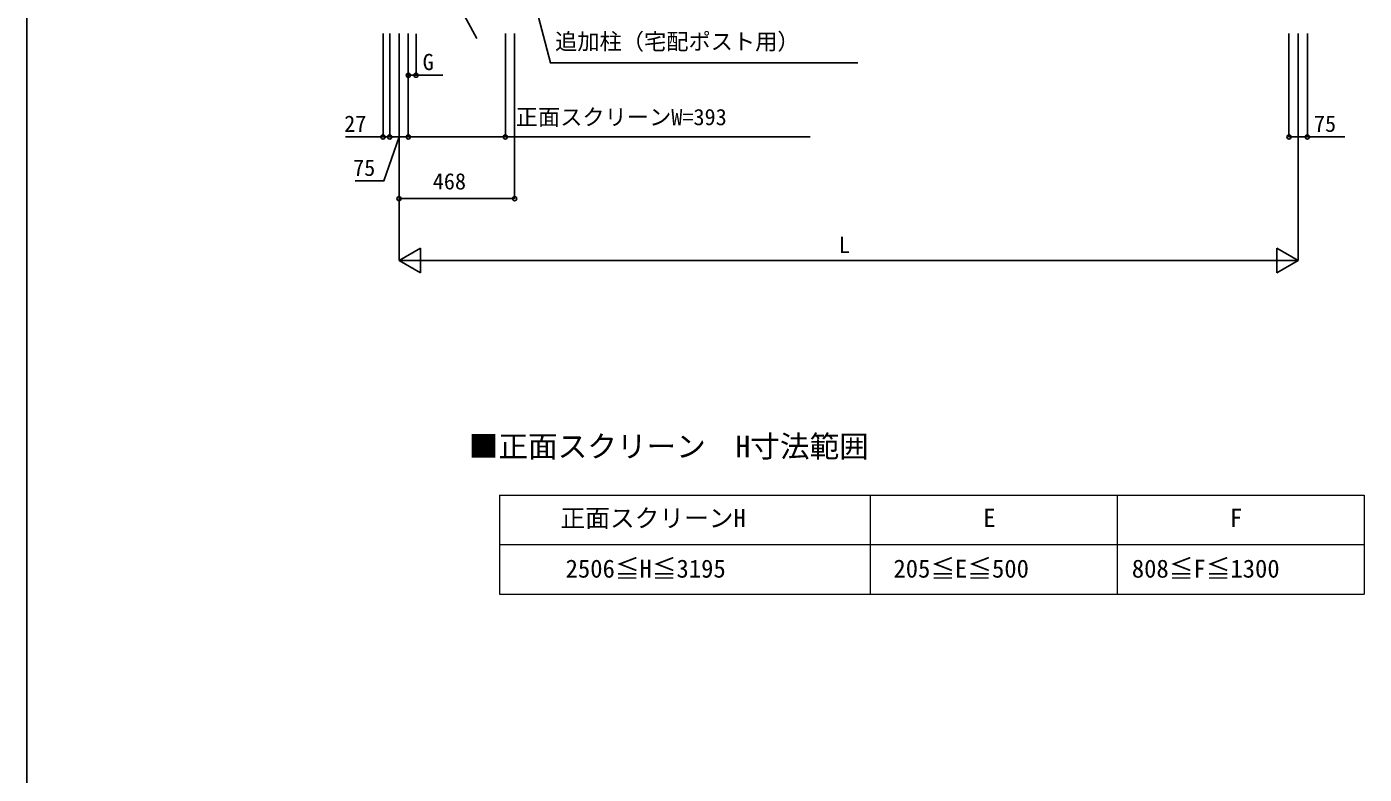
# Model space of a CAD drawing. Units: millimetres, scale not verified. Extents: x -6125 to 6125, y -9097 to 9042.
# Drawn here: x -6125 to -711, y -28 to 3000 of the extents above; entities that cross this region are included whole.
import ezdxf
from ezdxf.enums import TextEntityAlignment as Align

# ---------------------------------------------------------------- set-up
doc = ezdxf.new("R2010")
doc.units = ezdxf.units.MM
doc.header["$LTSCALE"] = 50
doc.layers.add('0-1_TABLE1', color=7, linetype='Continuous', lineweight=18)
for name, color, linetype in [('0-2_USER1', 3, 'Continuous'), ('0-6_YKK_A1', 4, 'Continuous'), ('0-7_YKK_D', 6, 'Continuous'), ('0-8_YKK_ZWAK', 7, 'Continuous')]:
    doc.layers.add(name, color=color, linetype=linetype)
doc.styles.add('ＭＳ ゴシック', font='')
doc.styles.get('ＭＳ ゴシック').set_extended_font_data('MS Gothic')

msp = doc.modelspace()

# ---------------------------------------------------------------- linework, layer by layer
at = {"layer": '0-1_TABLE1'}
for p, q in [((-4210.8, 1102.32), (-710.8, 1102.32)), ((-4210.8, 1102.32), (-4210.8, 702.32)), ((-2710.8, 1102.32), (-2710.8, 702.32)), ((-1710.8, 1102.32), (-1710.8, 702.32)), ((-4210.8, 902.32), (-710.8, 902.32)), ((-4210.8, 702.32), (-710.8, 702.32))]:
    msp.add_line(p, q, dxfattribs=at)
msp.add_lwpolyline([(-710.8, 1102.32), (-710.8, 902.32), (-710.8, 702.32)], dxfattribs=at)
at = {"layer": '0-6_YKK_A1'}
msp.add_line((-4302.95, 2951.81), (-4580.11, 3466.31), dxfattribs=at)
at = {"layer": '0-7_YKK_D'}
for p, q in [((-4682.61, 2972.31), (-4682.61, 2552.31)), ((-4655.61, 2972.31), (-4655.61, 2552.31)), ((-4655.61, 2972.31), (-4655.61, 2552.31)), ((-4618.11, 2972.31), (-4618.11, 2302.31)), ((-4618.11, 2972.31), (-4618.11, 2052.31)), ((-4580.61, 2972.31), (-4580.61, 2552.31)), ((-4580.61, 2972.31), (-4580.61, 2552.31)), ((-4580.61, 2971.31), (-4580.61, 2802.31)), ((-4549.11, 2971.31), (-4549.11, 2802.31)), ((-4187.61, 2972.31), (-4187.61, 2552.31)), ((-4150.11, 2972.31), (-4150.11, 2302.31)), ((-1015.61, 2972.31), (-1015.61, 2552.31)), ((-978.11, 2972.31), (-978.11, 2052.31)), ((-940.61, 2972.31), (-940.61, 2552.31)), ((-4580.61, 2553.31), (-4655.61, 2553.31)), ((-4150.11, 2303.31), (-4618.11, 2303.31)), ((-4618.11, 2053.31), (-4531.51, 2103.31)), ((-4531.51, 2003.31), (-4531.51, 2103.31)), ((-978.11, 2053.31), (-1064.71, 2103.31)), ((-1064.71, 2103.31), (-1064.71, 2003.31)), ((-4618.11, 2053.31), (-4531.51, 2003.31)), ((-4618.11, 2053.31), (-4444.9, 2053.31)), ((-4518.11, 2053.31), (-1078.11, 2053.31)), ((-978.11, 2053.31), (-1151.31, 2053.31)), ((-978.11, 2053.31), (-1064.71, 2003.31))]:
    msp.add_line(p, q, dxfattribs=at)
for points in [[(-4135.09, 3353.31), (-4124.55, 3312.65), (-4005.52, 2853.31), (-2760.42, 2853.31)], [(-4580.61, 2803.31), (-4549.11, 2803.31), (-4440.38, 2803.31)], [(-4655.61, 2553.31), (-4682.61, 2553.31), (-4834.29, 2553.31)], [(-4618.11, 2553.31), (-4678.89, 2374.9), (-4796.06, 2374.9)], [(-4580.61, 2553.31), (-4187.61, 2553.31), (-2954.23, 2553.31)], [(-1015.61, 2553.31), (-940.61, 2553.31), (-789.44, 2553.31)]]:
    msp.add_lwpolyline(points, dxfattribs=at)
for centre in [(-4580.61, 2803.31), (-4549.11, 2803.31), (-4682.61, 2553.31), (-4655.61, 2553.31), (-4655.61, 2553.31), (-4580.61, 2553.31), (-4580.61, 2553.31), (-4187.61, 2553.31), (-1015.61, 2553.31), (-940.61, 2553.31), (-4618.11, 2303.31), (-4150.11, 2303.31)]:
    msp.add_circle(centre, 8.5, dxfattribs=at)
at = {"layer": '0-8_YKK_ZWAK'}
msp.add_line((-6125, 8752.6), (-6125, -9097.4), dxfattribs=at)

# ---------------------------------------------------------------- texts
at = {"layer": '0-1_TABLE1', "style": 'ＭＳ ゴシック'}
for s, p in [('正面スクリーンH', (-3964.21, 951.18)), ('E', (-2253.13, 952.32)), ('F', (-1254.83, 952.32)), ('2506≦H≦3195', (-3943.75, 746.63)), ('205≦E≦500', (-2616.76, 746.63)), ('808≦F≦1300', (-1651.71, 746.63))]:
    msp.add_text(s, height=73.31, dxfattribs=at).set_placement(p, align=Align.BOTTOM_LEFT)
at = {"layer": '0-2_USER1', "style": 'ＭＳ ゴシック'}
msp.add_text('■正面スクリーン\u3000H寸法範囲', height=87.98, dxfattribs=at).set_placement((-4336.02, 1229.82), align=Align.BOTTOM_LEFT)
at = {"layer": '0-7_YKK_D', "style": 'ＭＳ ゴシック'}
for s, p in [('追加柱（宅配ポスト用）', (-3986.33, 2886.78)), ('G', (-4522.49, 2804.11)), ('正面スクリーンW=393', (-4145.82, 2581.04)), ('27', (-4840.14, 2554.11)), ('75', (-914.5, 2554.11)), ('75', (-4803.95, 2375.7)), ('468', (-4481.52, 2320.81)), ('L', (-2837.74, 2063.31))]:
    msp.add_text(s, height=65.98, dxfattribs=at).set_placement(p, align=Align.BOTTOM_LEFT)

doc.saveas('drawing.dxf')
